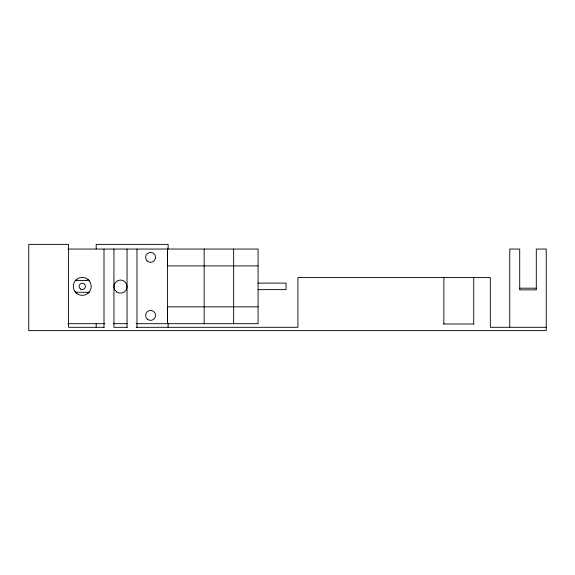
<?xml version="1.0" encoding="UTF-8"?>
<svg xmlns="http://www.w3.org/2000/svg" width="575" height="575" viewBox="0 0 575 575"><rect width="100%" height="100%" fill="white"/><g stroke="black" fill="none" stroke-linecap="round" stroke-linejoin="round"><path stroke-width="0.86" d="M167.512 323.696L167.591 249.054M75.196 280.866L76.856 279.227M87.652 293.523L89.319 291.884M67.994 249.054L258.074 249.054L258.074 323.696L136.138 323.696M258.074 265.909L167.591 265.909L167.512 249.054M258.074 283.116L286.048 283.116L286.048 289.635L258.074 289.635M519.714 288.183L536.295 288.183M258.074 306.842L167.533 306.842L167.533 323.696M67.994 323.696L104.772 323.696M113.584 323.696L127.176 323.696M443.382 323.991L473.836 323.991M104.183 327.304L68.554 327.304L68.554 244.375L28.75 244.375L28.75 330.625L546.25 330.625L546.25 249.054L536.295 249.054L536.295 289.865L519.714 289.865L519.714 249.054L509.759 249.054L509.759 327.304M127.269 327.304L113.943 327.304L113.943 249.054M136.153 327.304L297.922 327.304L297.922 277.545L490.324 277.545L490.324 327.304L546.25 327.304M75.641 280.428L88.967 280.535M75.541 292.215L88.873 292.323M87.767 279.313L89.405 280.981M75.102 291.769L76.748 293.437A8.956 8.956 0 0 0 91.123 287.615A8.956 8.956 0 0 0 78.89 278.07A8.956 8.956 0 0 0 76.748 293.437M473.735 277.545L473.735 323.991M443.878 277.545L443.878 323.991M233.651 249.054L233.651 323.696M204.161 249.054L204.161 323.696M168.188 323.186L168.188 323.696M168.123 248.831L168.123 244.375L96.19 244.375L96.19 248.831M168.123 323.739L168.123 327.304M136.979 249.054L136.979 327.304M127.032 249.054L127.032 327.304M103.996 249.054L103.996 327.304M96.19 323.739L96.19 327.304M147.099 260.892A4.974 4.974 0 0 0 155.408 258.599A4.974 4.974 0 0 0 149.27 252.547A4.974 4.974 0 0 0 147.099 260.892M147.588 319.369A4.974 4.974 0 0 0 155.53 316.013A4.974 4.974 0 0 0 148.652 310.816A4.974 4.974 0 0 0 147.588 319.369M116.667 291.949A6.569 6.569 0 0 0 127.032 287.234A6.569 6.569 0 0 0 117.767 280.614A6.569 6.569 0 0 0 116.667 291.949M80.68 289.103A3.148 3.148 0 0 0 85.409 286.372A3.148 3.148 0 0 0 80.68 283.647A3.148 3.148 0 0 0 80.68 289.103"/></g></svg>
